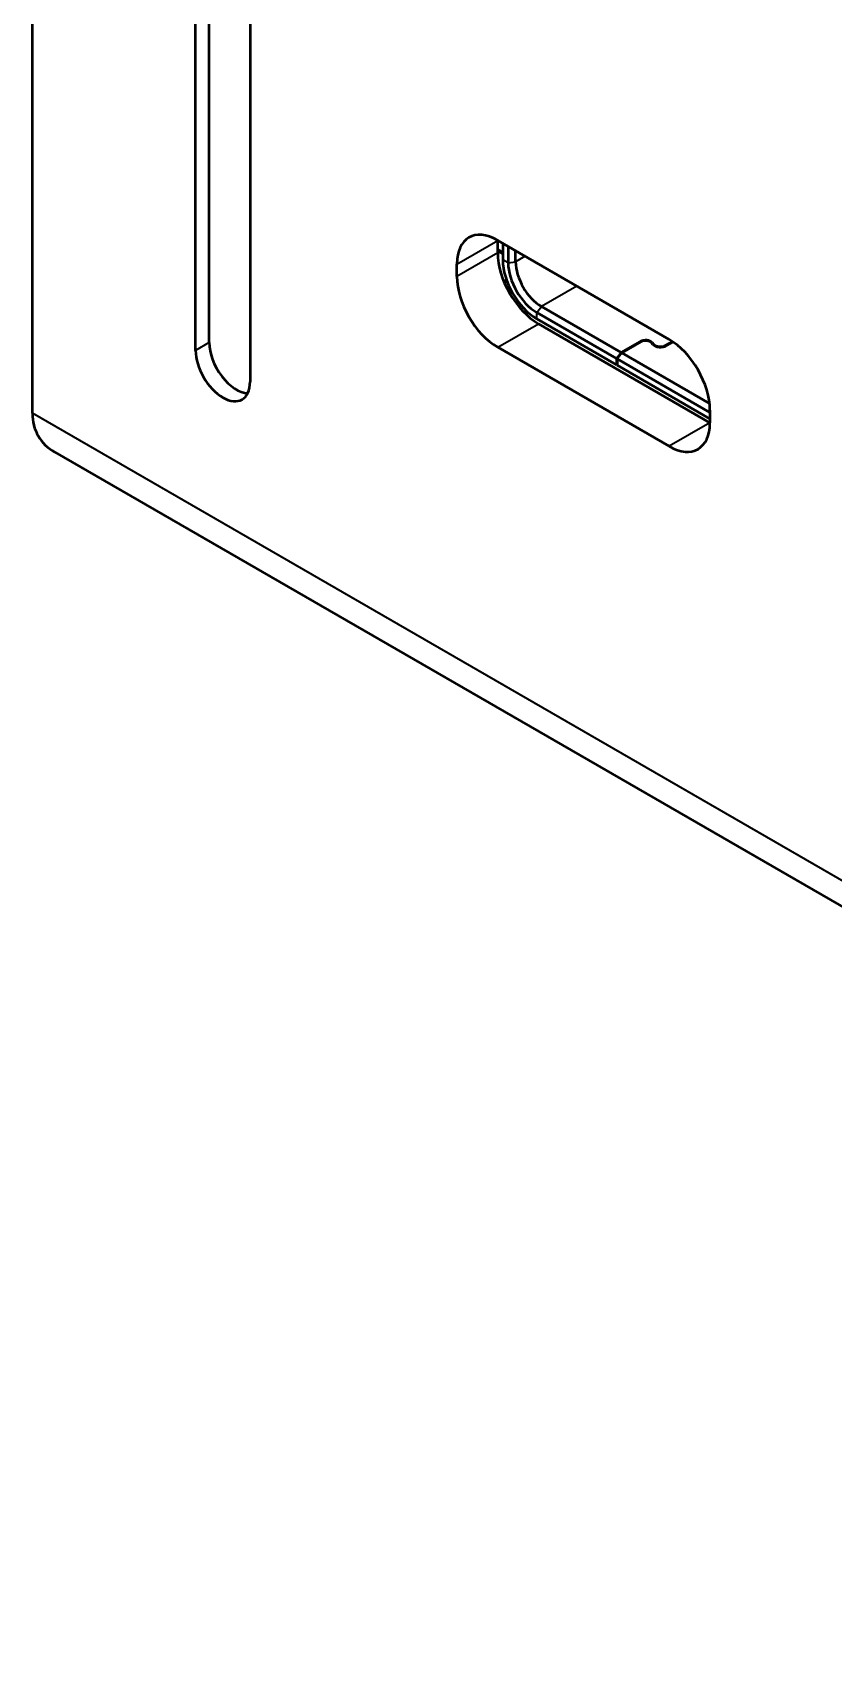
# Model space of a CAD drawing. Header units: inches. Extents: x 9.1 to 24.9, y 4.9 to 17.
# Drawn here: x 9.065 to 11.524, y 4.893 to 9.854 of the extents above; entities that cross this region are included whole.
import ezdxf

# ---------------------------------------------------------------- set-up
doc = ezdxf.new("R2010")
doc.units = ezdxf.units.IN
doc.header["$MEASUREMENT"] = 0
doc.layers.add('Visible (ANSI)', color=7, linetype='Continuous', lineweight=50)
doc.layers.add('Visible Narrow (ANSI)', color=7, linetype='Continuous', lineweight=35)

msp = doc.modelspace()

# ---------------------------------------------------------------- linework, layer by layer
at = {"layer": 'Visible (ANSI)'}
for p, q in [((9.0652, 8.6849), (9.0652, 11.3852)), ((9.608, 8.9019), (9.608, 10.6378)), ((9.5663, 8.8778), (9.5663, 10.6137)), ((9.7333, 10.5172), (9.7333, 8.7814)), ((10.4933, 9.2153), (11.0195, 8.9116)), ((10.4933, 9.1768), (10.4933, 9.2153)), ((10.5087, 9.1782), (10.4933, 9.1871)), ((10.5087, 9.1743), (10.4933, 9.1832)), ((10.5087, 9.2065), (10.5087, 9.156)), ((10.5254, 9.1968), (10.5254, 9.1464)), ((10.5482, 9.1499), (10.5482, 9.1836)), ((10.368, 9.1044), (10.368, 9.143)), ((10.5232, 9.0864), (10.5105, 9.0937)), ((10.8579, 8.8531), (10.6131, 8.9945)), ((10.6276, 9.0125), (10.8724, 8.8711)), ((10.8579, 8.8338), (10.6131, 8.9752)), ((11.1447, 8.656), (10.6186, 8.9598)), ((11.0195, 8.5837), (10.4933, 8.8875)), ((10.8724, 8.8711), (10.9312, 8.905)), ((10.9328, 8.9041), (10.8741, 8.8701)), ((10.9694, 8.8964), (10.9654, 8.901)), ((10.9675, 8.9017), (10.9715, 8.897)), ((11.0098, 8.8935), (11.0298, 8.9051)), ((11.0314, 8.904), (11.0114, 8.8925)), ((10.8724, 8.8711), (10.8579, 8.8531)), ((10.8579, 8.8531), (10.8579, 8.8338)), ((10.8579, 8.8338), (10.8596, 8.8348)), ((10.8596, 8.8521), (10.8741, 8.8701)), ((10.8596, 8.8521), (10.8596, 8.8329)), ((11.1447, 8.6875), (10.8596, 8.8521)), ((11.1447, 8.6682), (10.8596, 8.8329)), ((10.8741, 8.8701), (11.1436, 8.7145)), ((11.1447, 8.6946), (11.1447, 8.656)), ((9.1344, 8.5651), (15.4949, 4.8928))]:
    msp.add_line(p, q, dxfattribs=at)
for centre, major_axis, ratio, start_param, end_param in [((10.4933, 9.0707), (-0.0886, 0.1534), 0.57735, 5.497787, 7.068583), ((10.6186, 9.1044), (-0.0886, 0.1534), 0.57735, 0.785398, 2.356194), ((10.6131, 9.0957), (0.0738, -0.1279), 0.57735, 3.926991, 5.497787), ((10.6131, 9.0957), (0.062, -0.1074), 0.57735, 3.926991, 5.497787), ((10.6276, 9.1041), (-0.0561, 0.0972), 0.57735, 0.785398, 2.356194), ((10.4933, 9.0321), (0.0886, -0.1534), 0.57735, 3.926991, 5.497787), ((9.6916, 8.8537), (0.0591, -0.1023), 0.57735, 3.926991, 5.921818), ((10.9472, 8.8958), (0.0227, 0), 0.57735, 0.465206, 2.356195), ((10.9472, 8.8958), (-0.0203, 0), 0.57735, 3.606799, 5.497787), ((10.9929, 8.9032), (-0.0263, 0), 0.57735, 0.465206, 2.356195), ((10.9929, 8.9032), (0.0239, 0), 0.57735, 3.606799, 5.497787), ((11.0195, 8.7669), (-0.0886, 0.1534), 0.57735, 3.926991, 5.497787), ((9.6498, 8.8296), (0.0591, -0.1023), 0.57735, 3.926991, 7.068583), ((9.3014, 8.7414), (-0.2182, -0.126), 0.717439, 5.890486, 6.675884), ((11.0195, 8.7283), (0.0886, -0.1534), 0.57735, 5.497787, 7.068583)]:
    msp.add_ellipse(centre, major_axis=major_axis, ratio=ratio, start_param=start_param, end_param=end_param, dxfattribs=at)
at = {"layer": 'Visible Narrow (ANSI)'}
for p, q in [((10.368, 9.143), (10.4933, 9.2153)), ((10.4933, 9.1768), (10.368, 9.1044)), ((10.5254, 9.1464), (10.5087, 9.156)), ((10.5254, 9.1464), (10.5482, 9.1499)), ((10.5774, 9.1668), (10.5482, 9.1499)), ((10.7361, 9.0752), (10.6276, 9.0125)), ((10.6131, 8.9945), (10.6276, 9.0125)), ((10.6131, 8.9752), (10.6131, 8.9945)), ((10.4933, 8.8875), (10.6186, 8.9598)), ((9.608, 8.9019), (9.5663, 8.8778)), ((10.9312, 8.905), (10.9312, 8.9031)), ((10.9675, 8.9017), (10.9675, 8.8986)), ((10.9715, 8.897), (10.9715, 8.8944)), ((11.0098, 8.8935), (11.0098, 8.8916)), ((15.4663, 4.9893), (9.0652, 8.6849)), ((11.1447, 8.656), (11.0195, 8.5837))]:
    msp.add_line(p, q, dxfattribs=at)

doc.saveas('drawing.dxf')
